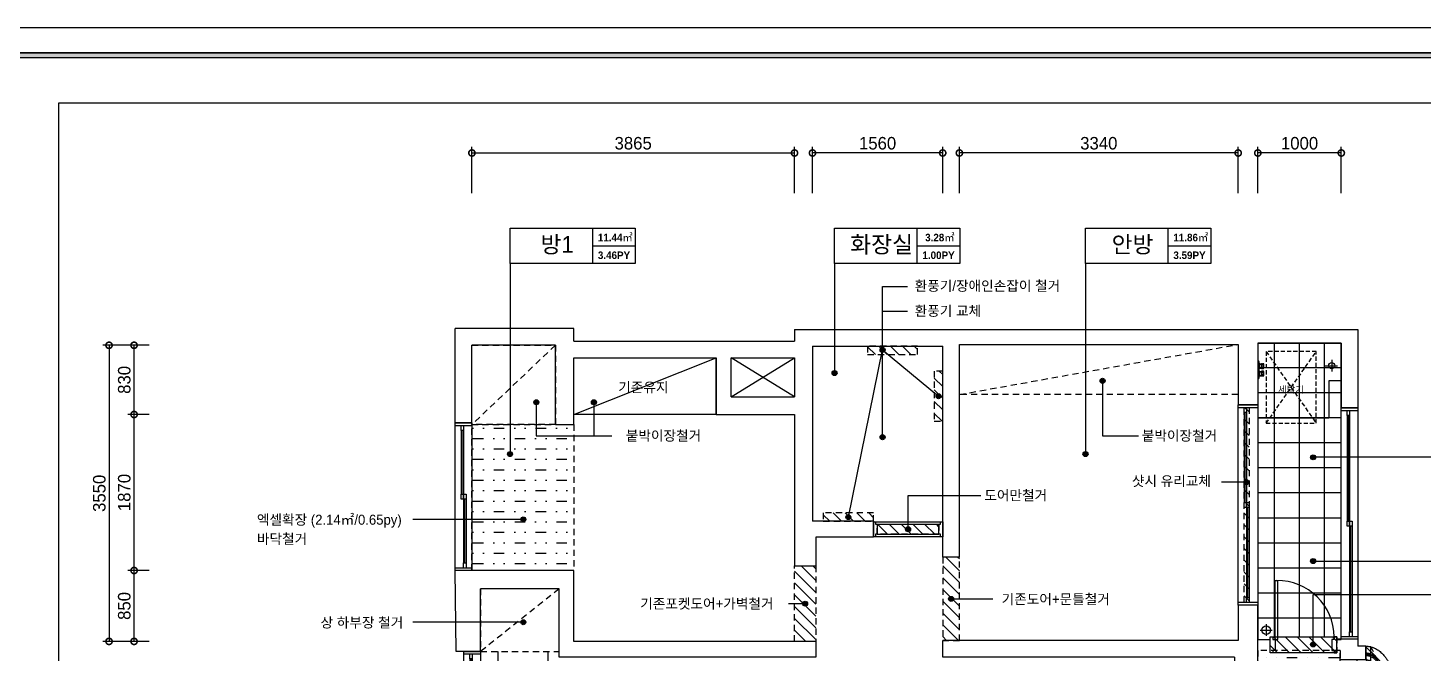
# Model space of a CAD drawing. Header units: inches. Extents: x -192760 to -100777, y -168280 to -114728.
# Drawn here: x -165832 to -149118, y -122823 to -115328 of the extents above; entities that cross this region are included whole.
import ezdxf
from ezdxf.enums import TextEntityAlignment as Align

# ---------------------------------------------------------------- set-up
doc = ezdxf.new("R2010")
doc.units = ezdxf.units.IN
doc.header["$LTSCALE"] = 50
doc.header["$MEASUREMENT"] = 0
doc.linetypes.add('DASHEDX2', pattern=[1.5, 1, -0.5])
doc.linetypes.add('HID', pattern=[2.5, 1.5, -1])
for name, color, linetype in [('0-ELC TEXT', 7, 'Continuous'), ('03-TEXT', 3, 'Continuous'), ('06-FUR', 6, 'Continuous'), ('07-DIM', 5, 'Continuous'), ('08-HAT', 8, 'Continuous'), ('3.기호.계단선', 30, 'Continuous'), ('_LIBR', 4, 'Continuous'), ('F-SYM', 7, 'Continuous'), ('fin', 5, 'Continuous'), ('FORM(YOURNAME)-11', 1, 'Continuous'), ('Layer 1', 7, 'Continuous'), ('도면층2', 2, 'Continuous'), ('도면층4', 4, 'Continuous'), ('도면층5', 5, 'Continuous'), ('도면층8', 8, 'Continuous')]:
    doc.layers.add(name, color=color, linetype=linetype)
doc.styles.add('HY울릉도L', font='Expo M.ttf')
doc.styles.add('YOURNAME', font='HY울릉도M.TTF')
doc.styles.add('넥슨고딕', font='NEXONLv1GothicBold.ttf')
doc.styles.add('코레일둥고', font='Korail_Round_Gothic_Medium.ttf')
doc.dimstyles.new('60', dxfattribs={"dimscale": 60, "dimtxt": 2.5, "dimasz": 2.5, "dimexe": 1.25, "dimexo": 2, "dimtad": 1, "dimdec": 0, "dimtxsty": 'HY울릉도L', "dimblk": 'DOTSMALL', "dimcen": 2.5, "dimclrd": 1, "dimclre": 1, "dimclrt": 2, "dimadec": 0, "dimazin": 0, "dimtfac": 1, "dimtdec": 0, "dimtix": 1, "dimtmove": 0, "dimatfit": 3, "dimldrblk": 'DOTSMALL', "dimfxl": 0, "dimarcsym": 0})
pattern_1 = [(315, (-27366.56, 18426.35), (70.71068, 70.71068), [])]

# ---------------------------------------------------------------- blocks, each defined once
blk = doc.blocks.new('FORM-PLAN')
at = {"layer": 'FORM(YOURNAME)-11'}
h = blk.add_hatch(color=256, dxfattribs=at)
h.dxf.hatch_style = 1
h.paths.add_polyline_path([(-71444, 55115), (10556, 55115), (10556, 54915), (-71444, 54915)])
h.paths.add_polyline_path([(-71444, -2085), (10556, -2085), (10556, -2285), (-71444, -2285)])
at = {"layer": 'Defpoints', "color": 158}
for points in [[(-71444, -2285), (10556, -2285), (10556, 55115), (-71444, 55115)], [(-69444, 53115), (-64, 53115), (-64, 1215), (-69444, 1215)]]:
    blk.add_lwpolyline(points, close=True, dxfattribs=at)
at = {"layer": 'FORM(YOURNAME)-11', "color": 250}
blk.add_lwpolyline([(-72444, -3285), (11556, -3285), (11556, 56115), (-72444, 56115)], close=True, dxfattribs=at)
at = {"layer": 'FORM(YOURNAME)-11'}
blk.add_lwpolyline([(-71444, 55115), (10556, 55115), (10556, 54915), (-71444, 54915)], close=True, dxfattribs=at)
at = {"layer": 'FORM(YOURNAME)-11', "color": 3, "style": 'YOURNAME'}
for tag, height, p in [('1', 450, (9905, 18188)), ('2', 450, (9905, 17544)), ('3', 450, (9905, 16257)), ('4', 450, (9905, 14326)), ('5', 515, (9905, 12009)), ('6', 515, (9905, 9757)), ('7', 515, (9905, 7504)), ('8', 515, (9905, 5252)), ('9', 515, (9905, 2999)), ('10', 515, (5655, 811)), ('11', 515, (9905, 747)), ('12', 515, (5655, -1441)), ('13', 515, (9905, -1441))]:
    blk.add_attdef(tag, text='', height=height, dxfattribs=at).set_placement(p, align=Align.MIDDLE_RIGHT)
blk = doc.blocks.new('*U429')
at = {"layer": 'F-SYM', "xscale": 0.3, "yscale": 0.3, "zscale": 0.3}
blk.add_blockref('FORM-PLAN', (-144627, -132163), dxfattribs=at)
blk = doc.blocks.new('A$C004A4CAE')
at = {"layer": 'fin', "color": 6}
for p, q in [((0, 0), (0, 5)), ((200, 15), (10, 15)), ((36, 69), (36, 70)), ((84, 69), (36, 69)), ((51, 63), (36, 63)), ((51, 57), (36, 57)), ((51, 51), (36, 51)), ((36, 23), (36, 45)), ((84, 45), (36, 45)), ((82, 72), (38, 72)), ((82, 21), (38, 21)), ((43, 15), (43, 21)), ((84, 63), (69, 63)), ((84, 57), (69, 57)), ((84, 51), (69, 51)), ((77, 15), (77, 21)), ((84, 69), (84, 70)), ((84, 23), (84, 45)), ((126, 69), (126, 70)), ((174, 69), (126, 69)), ((141, 63), (126, 63)), ((141, 57), (126, 57)), ((141, 51), (126, 51)), ((174, 45), (126, 45)), ((126, 23), (126, 45)), ((172, 72), (128, 72)), ((172, 21), (128, 21)), ((133, 15), (133, 21)), ((174, 63), (159, 63)), ((174, 57), (159, 57)), ((174, 51), (159, 51)), ((167, 15), (167, 21)), ((174, 69), (174, 70)), ((174, 23), (174, 45)), ((210, 0), (210, 5))]:
    blk.add_line(p, q, dxfattribs=at)
for centre, radius, start, end in [((10, 5), 10, 90, 180), ((36, 66), 3, 90, 270), ((36, 60), 3, 90, 270), ((36, 54), 3, 90, 270), ((36, 48), 3, 90, 270), ((38, 70), 2, 90, 180), ((38, 23), 2, 180, 270), ((51, 66), 3, 90, 270), ((51, 60), 3, 90, 270), ((51, 54), 3, 90, 270), ((51, 48), 3, 90, 270), ((69, 66), 3, 270, 90), ((69, 60), 3, 270, 90), ((69, 54), 3, 270, 90), ((69, 48), 3, 270, 90), ((82, 70), 2, 0, 90), ((82, 23), 2, 270, 0), ((84, 66), 3, 270, 90), ((84, 60), 3, 270, 90), ((84, 54), 3, 270, 90), ((84, 48), 3, 270, 90), ((126, 66), 3, 90, 270), ((126, 60), 3, 90, 270), ((126, 54), 3, 90, 270), ((126, 48), 3, 90, 270), ((128, 70), 2, 90, 180), ((128, 23), 2, 180, 270), ((141, 66), 3, 90, 270), ((141, 60), 3, 90, 270), ((141, 54), 3, 90, 270), ((141, 48), 3, 90, 270), ((159, 66), 3, 270, 90), ((159, 60), 3, 270, 90), ((159, 54), 3, 270, 90), ((159, 48), 3, 270, 90), ((172, 70), 2, 0, 90), ((172, 23), 2, 270, 0), ((174, 66), 3, 270, 90), ((174, 60), 3, 270, 90), ((174, 54), 3, 270, 90), ((174, 48), 3, 270, 90), ((200, 5), 10, 0, 90)]:
    blk.add_arc(centre, radius, start, end, dxfattribs=at)
blk = doc.blocks.new('flloo')
blk.add_lwpolyline([(-157702, -126053), (-157702, -125903), (-157172, -125903), (-157172, -126053), (-157702, -126053)])
at = {"layer": 'Layer 1'}
blk.add_line((-159048, -124853), (-160408, -124853), dxfattribs=at)
for points in [[(-150098, -119108), (-150098, -119558), (-150248, -119558), (-150248, -120008), (-151098, -120008)], [(-155802, -126053), (-155802, -124953), (-154722, -124953), (-154722, -126053)], [(-155316, -124853), (-155316, -124953), (-155216, -124953), (-155216, -125053)]]:
    blk.add_lwpolyline(points, dxfattribs=at)
for centre, radius in [((-150213, -119378), 37.5), ((-150998, -122548), 50.5), ((-157812, -125723), 37.5)]:
    blk.add_circle(centre, radius, dxfattribs=at)
at = {"layer": '도면층2'}
for p, q in [((-160713, -120063), (-160713, -118933)), ((-159293, -118933), (-160713, -118933)), ((-159293, -119083), (-159293, -118933)), ((-156648, -118943), (-149898, -118943)), ((-156648, -118943), (-156648, -119083)), ((-149898, -118943), (-149898, -119883)), ((-160513, -120063), (-160513, -119133)), ((-159513, -119133), (-160513, -119133)), ((-159513, -120083), (-159513, -119133)), ((-159293, -119083), (-156648, -119083)), ((-156433, -119143), (-156433, -121243)), ((-156433, -119143), (-154873, -119143)), ((-154873, -121673), (-154873, -119143)), ((-154673, -121673), (-154673, -119123)), ((-154673, -119123), (-151333, -119123)), ((-151333, -119123), (-151333, -119848)), ((-151098, -119108), (-150098, -119108)), ((-151098, -119108), (-151098, -119848)), ((-150098, -119108), (-150098, -119883)), ((-159293, -120083), (-159293, -119283)), ((-159293, -119283), (-157588, -119283)), ((-157588, -119963), (-157588, -119283)), ((-157408, -119753), (-157408, -119283)), ((-157408, -119283), (-156648, -119283)), ((-156648, -119283), (-156648, -119753)), ((-157408, -119753), (-156648, -119753)), ((-157588, -119963), (-156648, -119963)), ((-156648, -119963), (-156648, -121778)), ((-151098, -119848), (-151333, -119848)), ((-150098, -119883), (-149898, -119883)), ((-149898, -119883), (-150098, -119883)), ((-160513, -120063), (-160713, -120063)), ((-159513, -120083), (-159293, -120083)), ((-155703, -121243), (-156433, -121243)), ((-155703, -121243), (-155703, -121433)), ((-156393, -121433), (-156393, -121778)), ((-155703, -121433), (-156393, -121433)), ((-154673, -121673), (-154873, -121673)), ((-160703, -122803), (-160713, -121833)), ((-159293, -121833), (-160712, -121833)), ((-159293, -122683), (-159293, -121833)), ((-156648, -121778), (-156393, -121778)), ((-160408, -122803), (-160408, -122053)), ((-159468, -122053), (-160408, -122053)), ((-159468, -122873), (-159468, -122053)), ((-151333, -122248), (-151333, -122673)), ((-151098, -122248), (-151333, -122248)), ((-151333, -122673), (-154873, -122673)), ((-154873, -122873), (-154873, -122673)), ((-149898, -122658), (-150153, -122658)), ((-149898, -122658), (-149898, -122740)), ((-160408, -122803), (-160703, -122803)), ((-160408, -122803), (-160608, -122803)), ((-156393, -122683), (-159293, -122683)), ((-156393, -122683), (-156393, -122873)), ((-150113, -122790), (-150113, -122883)), ((-149803, -122740), (-149898, -122740)), ((-149803, -122740), (-149803, -122900)), ((-156393, -122873), (-159468, -122873)), ((-151378, -122873), (-154873, -122873)), ((-150113, -122900), (-149803, -122900)), ((-159048, -124463), (-159048, -126053)), ((-158882, -124463), (-159048, -124463)), ((-158882, -124463), (-158882, -126053)), ((-160408, -125253), (-160703, -125253)), ((-160703, -126253), (-160703, -125253)), ((-160408, -125253), (-160608, -125253)), ((-160408, -126053), (-160408, -125253)), ((-159048, -125453), (-159758, -125453)), ((-159758, -125453), (-159758, -126053)), ((-159048, -125553), (-159658, -125553)), ((-159658, -125553), (-159658, -126053)), ((-159048, -126053), (-160408, -126053)), ((-155802, -126053), (-158882, -126053)), ((-155802, -126053), (-155802, -126433)), ((-154833, -126053), (-154833, -129113)), ((-154438, -126053), (-154833, -126053)), ((-154438, -126053), (-154438, -126813)), ((-156032, -126253), (-160703, -126253)), ((-156032, -126253), (-156032, -126433)), ((-155802, -126283), (-155802, -126483)), ((-154833, -126283), (-154833, -126483)), ((-155802, -126433), (-156032, -126433)), ((-153398, -126813), (-153398, -126602)), ((-151378, -126602), (-153398, -126602)), ((-150113, -126525), (-150993, -126525)), ((-149803, -126525), (-150113, -126525)), ((-149803, -126525), (-149803, -126813)), ((-154633, -128913), (-154633, -126813)), ((-154438, -126813), (-154633, -126813)), ((-149803, -126813), (-153398, -126813)), ((-150333, -128563), (-150533, -128563)), ((-150533, -128563), (-150533, -128913)), ((-150333, -128563), (-150533, -128563)), ((-150333, -128563), (-150333, -129113)), ((-150533, -128913), (-154633, -128913)), ((-150333, -129113), (-154833, -129113))]:
    blk.add_line(p, q, dxfattribs=at)
for points in [[(-151378, -122873), (-151378, -123285), (-151098, -123285), (-151098, -122248)], [(-150113, -122790), (-150153, -122790), (-150153, -122658)], [(-151378, -126602), (-151378, -126177), (-150993, -126177), (-150993, -126525)]]:
    blk.add_lwpolyline(points, dxfattribs=at)
at = {"layer": '도면층4'}
for p, q in [((-151333, -122248), (-151333, -119848)), ((-151333, -119848), (-151098, -119848)), ((-151333, -119878), (-151098, -119878)), ((-151248, -121018), (-151248, -119938)), ((-151098, -119848), (-151098, -122248)), ((-150098, -122658), (-150098, -119883)), ((-150098, -119883), (-149898, -119883)), ((-150098, -119913), (-149898, -119913)), ((-150013, -121241), (-150013, -119973)), ((-149898, -119883), (-149898, -122658)), ((-160713, -121833), (-160713, -120063)), ((-160713, -120063), (-160513, -120063)), ((-160713, -120093), (-160513, -120093)), ((-160628, -120918), (-160628, -120153)), ((-160513, -120063), (-160513, -121833)), ((-160598, -121743), (-160598, -120978)), ((-151218, -122158), (-151218, -121078)), ((-149983, -122568), (-149983, -121301)), ((-160513, -121803), (-160713, -121803)), ((-160513, -121833), (-160713, -121833)), ((-151098, -122218), (-151333, -122218)), ((-151098, -122248), (-151333, -122248)), ((-149898, -122628), (-150098, -122628)), ((-149898, -122658), (-150098, -122658)), ((-160608, -125253), (-160608, -122803)), ((-160608, -122803), (-160408, -122803)), ((-160608, -122833), (-160408, -122833)), ((-160408, -122803), (-160408, -125253)), ((-149803, -122900), (-149803, -122740)), ((-149743, -122922), (-149743, -122748)), ((-160523, -123998), (-160523, -122893)), ((-150113, -126525), (-150113, -122883)), ((-149913, -122900), (-149913, -126525)), ((-149418, -123791), (-149359, -123784)), ((-149415, -123821), (-149355, -123813)), ((-160493, -125163), (-160493, -124058)), ((-160408, -125223), (-160608, -125223)), ((-160408, -125253), (-160608, -125253)), ((-154893, -125403), (-154923, -125403)), ((-154923, -126263), (-154923, -125404)), ((-154893, -126263), (-154893, -125403)), ((-149418, -125723), (-149359, -125730)), ((-149415, -125693), (-149355, -125700)), ((-154833, -126233), (-155802, -126233)), ((-155802, -126233), (-155802, -126533)), ((-154893, -126263), (-154923, -126263)), ((-154833, -126533), (-154833, -126233)), ((-154833, -126233), (-154833, -126533)), ((-155802, -126533), (-154833, -126533)), ((-149743, -126608), (-149743, -126783)), ((-150533, -128563), (-150533, -126813)), ((-150533, -126843), (-150333, -126843)), ((-150333, -126813), (-150333, -128563)), ((-150448, -127638), (-150448, -126903)), ((-150418, -128473), (-150418, -127698)), ((-150333, -128533), (-150533, -128533)), ((-150333, -128563), (-150533, -128563))]:
    blk.add_line(p, q, dxfattribs=at)
for points in [[(-151233, -119938), (-151263, -119938), (-151263, -119878), (-151233, -119878)], [(-149998, -119973), (-150028, -119973), (-150028, -119913), (-149998, -119913)], [(-160613, -120153), (-160643, -120153), (-160643, -120093), (-160613, -120093)], [(-160613, -120978), (-160643, -120978), (-160643, -120918), (-160613, -120918)], [(-160583, -120978), (-160613, -120978), (-160613, -120918), (-160583, -120918)], [(-151233, -121078), (-151263, -121078), (-151263, -121018), (-151233, -121018)], [(-151203, -121078), (-151233, -121078), (-151233, -121018), (-151203, -121018)], [(-149998, -121301), (-150028, -121301), (-150028, -121241), (-149998, -121241)], [(-149968, -121301), (-149998, -121301), (-149998, -121241), (-149968, -121241)], [(-160583, -121803), (-160613, -121803), (-160613, -121743), (-160583, -121743)], [(-151203, -122218), (-151233, -122218), (-151233, -122158), (-151203, -122158)], [(-149968, -122628), (-149998, -122628), (-149998, -122568), (-149968, -122568)], [(-160508, -122893), (-160538, -122893), (-160538, -122833), (-160508, -122833)], [(-160508, -124058), (-160538, -124058), (-160538, -123998), (-160508, -123998)], [(-160478, -124058), (-160508, -124058), (-160508, -123998), (-160478, -123998)], [(-160478, -125223), (-160508, -125223), (-160508, -125163), (-160478, -125163)], [(-150433, -126903), (-150463, -126903), (-150463, -126843), (-150433, -126843)], [(-150433, -127698), (-150463, -127698), (-150463, -127638), (-150433, -127638)], [(-150403, -127698), (-150433, -127698), (-150433, -127638), (-150403, -127638)], [(-150403, -128533), (-150433, -128533), (-150433, -128473), (-150403, -128473)]]:
    blk.add_lwpolyline(points, close=True, dxfattribs=at)
for points in [[(-155802, -126233), (-155772, -126233), (-155772, -126263), (-155742, -126263), (-155742, -126503), (-155772, -126503), (-155772, -126533), (-155802, -126533), (-155802, -126233)], [(-154833, -126233), (-154863, -126233), (-154863, -126263), (-154893, -126263), (-154893, -126503), (-154863, -126503), (-154863, -126533), (-154833, -126533), (-154833, -126233)]]:
    blk.add_lwpolyline(points, dxfattribs=at)
at = {"layer": '도면층4', "extrusion": (0, 0, -1)}
blk.add_ellipse((-149803, -124765), major_axis=(0, -1865), ratio=0.209115, start_param=3.141593, end_param=6.283185, dxfattribs=at)
at = {"layer": '도면층4'}
for points, knots in [([(-149803, -122740), (-149793, -122740), (-149783, -122741), (-149762, -122744), (-149752, -122745), (-149733, -122750), (-149724, -122753), (-149706, -122760), (-149697, -122764), (-149680, -122773), (-149672, -122777), (-149657, -122787), (-149650, -122792), (-149636, -122803), (-149630, -122808), (-149617, -122820), (-149611, -122826), (-149599, -122838), (-149594, -122844), (-149583, -122856), (-149578, -122863), (-149565, -122879), (-149558, -122890), (-149544, -122911), (-149537, -122922), (-149524, -122945), (-149518, -122956), (-149506, -122980), (-149500, -122992), (-149489, -123018), (-149483, -123031), (-149469, -123064), (-149461, -123086), (-149446, -123130), (-149438, -123153), (-149424, -123200), (-149416, -123225), (-149403, -123276), (-149396, -123302), (-149383, -123357), (-149377, -123385), (-149362, -123457), (-149353, -123502), (-149337, -123595), (-149330, -123643), (-149315, -123743), (-149309, -123794), (-149297, -123899), (-149291, -123953), (-149281, -124062), (-149277, -124118), (-149269, -124231), (-149266, -124289), (-149259, -124436), (-149256, -124526), (-149253, -124708), (-149253, -124799), (-149255, -124981), (-149258, -125072), (-149266, -125250), (-149271, -125338), (-149283, -125493), (-149289, -125560), (-149303, -125691), (-149311, -125755), (-149328, -125878), (-149337, -125937), (-149355, -126039), (-149364, -126083), (-149381, -126167), (-149391, -126207), (-149409, -126277), (-149417, -126308), (-149434, -126366), (-149444, -126395), (-149461, -126443), (-149468, -126464), (-149485, -126504), (-149493, -126523), (-149509, -126556), (-149516, -126570), (-149531, -126598), (-149539, -126612), (-149554, -126635), (-149561, -126646), (-149576, -126666), (-149584, -126676), (-149599, -126693), (-149607, -126701), (-149622, -126715), (-149630, -126723), (-149646, -126735), (-149653, -126741), (-149669, -126751), (-149677, -126756), (-149695, -126765), (-149704, -126769), (-149721, -126776), (-149729, -126779), (-149746, -126784), (-149754, -126785), (-149772, -126788), (-149781, -126789), (-149794, -126790), (-149799, -126790), (-149803, -126790)], [3.141593, 3.141593, 3.141593, 3.141593, 3.168318, 3.168318, 3.195044, 3.195044, 3.221769, 3.221769, 3.248494, 3.248494, 3.27522, 3.27522, 3.301945, 3.301945, 3.328671, 3.328671, 3.355396, 3.355396, 3.382122, 3.382122, 3.408847, 3.408847, 3.449894, 3.449894, 3.49094, 3.49094, 3.531987, 3.531987, 3.573034, 3.573034, 3.61408, 3.61408, 3.676622, 3.676622, 3.739165, 3.739165, 3.801707, 3.801707, 3.864249, 3.864249, 3.926792, 3.926792, 4.020706, 4.020706, 4.114621, 4.114621, 4.208536, 4.208536, 4.30245, 4.30245, 4.396365, 4.396365, 4.49028, 4.49028, 4.634291, 4.634291, 4.778302, 4.778302, 4.922313, 4.922313, 5.066325, 5.066325, 5.181637, 5.181637, 5.296949, 5.296949, 5.41226, 5.41226, 5.503569, 5.503569, 5.594878, 5.594878, 5.670836, 5.670836, 5.746794, 5.746794, 5.807886, 5.807886, 5.868978, 5.868978, 5.918382, 5.918382, 5.967786, 5.967786, 6.008559, 6.008559, 6.049333, 6.049333, 6.083253, 6.083253, 6.117174, 6.117174, 6.145316, 6.145316, 6.173458, 6.173458, 6.2016, 6.2016, 6.224938, 6.224938, 6.248275, 6.248275, 6.271612, 6.271612, 6.283185, 6.283185, 6.283185, 6.283185]), ([(-149803, -122835), (-149797, -122835), (-149792, -122836), (-149781, -122837), (-149776, -122838), (-149767, -122840), (-149762, -122841), (-149753, -122844), (-149748, -122846), (-149737, -122850), (-149730, -122854), (-149717, -122861), (-149711, -122866), (-149699, -122875), (-149693, -122880), (-149681, -122890), (-149676, -122895), (-149665, -122907), (-149660, -122913), (-149648, -122928), (-149641, -122937), (-149628, -122957), (-149621, -122967), (-149606, -122993), (-149598, -123009), (-149582, -123042), (-149574, -123061), (-149558, -123099), (-149550, -123119), (-149535, -123161), (-149528, -123183), (-149514, -123229), (-149507, -123253), (-149494, -123303), (-149487, -123328), (-149471, -123396), (-149462, -123439), (-149445, -123529), (-149437, -123575), (-149421, -123672), (-149414, -123723), (-149406, -123785), (-149405, -123795), (-149403, -123806)], [3.141593, 3.141593, 3.141593, 3.141593, 3.166318, 3.166318, 3.187264, 3.187264, 3.20821, 3.20821, 3.229156, 3.229156, 3.262365, 3.262365, 3.295574, 3.295574, 3.328782, 3.328782, 3.361991, 3.361991, 3.3952, 3.3952, 3.440977, 3.440977, 3.486755, 3.486755, 3.550178, 3.550178, 3.613602, 3.613602, 3.677025, 3.677025, 3.740448, 3.740448, 3.803872, 3.803872, 3.867295, 3.867295, 3.964001, 3.964001, 4.060707, 4.060707, 4.157413, 4.157413, 4.177157, 4.177157, 4.177157, 4.177157]), ([(-149370, -123832), (-149368, -123847), (-149366, -123862), (-149357, -123946), (-149350, -124016), (-149338, -124166), (-149333, -124246), (-149325, -124408), (-149322, -124491), (-149318, -124657), (-149318, -124740), (-149319, -124907), (-149321, -124990), (-149326, -125155), (-149330, -125237), (-149340, -125382), (-149344, -125446), (-149356, -125571), (-149362, -125632), (-149369, -125694), (-149370, -125696), (-149370, -125698)], [4.195377, 4.195377, 4.195377, 4.195377, 4.222598, 4.222598, 4.345169, 4.345169, 4.477941, 4.477941, 4.610712, 4.610712, 4.743484, 4.743484, 4.876255, 4.876255, 5.009026, 5.009026, 5.117207, 5.117207, 5.225387, 5.225387, 5.229401, 5.229401, 5.229401, 5.229401]), ([(-149415, -125693), (-149420, -125741), (-149426, -125787), (-149443, -125902), (-149454, -125969), (-149474, -126074), (-149483, -126115), (-149500, -126192), (-149510, -126229), (-149528, -126296), (-149537, -126327), (-149555, -126382), (-149564, -126407), (-149581, -126448), (-149588, -126466), (-149604, -126500), (-149611, -126515), (-149625, -126541), (-149631, -126551), (-149642, -126569), (-149647, -126576), (-149657, -126590), (-149662, -126597), (-149671, -126608), (-149675, -126612), (-149683, -126621), (-149687, -126625), (-149695, -126633), (-149699, -126636), (-149709, -126645), (-149716, -126650), (-149729, -126659), (-149736, -126663), (-149750, -126669), (-149756, -126672), (-149765, -126675), (-149768, -126676), (-149775, -126677), (-149778, -126678), (-149785, -126679), (-149788, -126679), (-149795, -126680), (-149798, -126680), (-149802, -126680), (-149802, -126680), (-149803, -126680)], [5.229334, 5.229334, 5.229334, 5.229334, 5.316844, 5.316844, 5.451769, 5.451769, 5.542972, 5.542972, 5.633865, 5.633865, 5.717545, 5.717545, 5.794034, 5.794034, 5.8552, 5.8552, 5.916366, 5.916366, 5.961428, 5.961428, 5.996458, 5.996458, 6.031489, 6.031489, 6.056961, 6.056961, 6.082434, 6.082434, 6.107906, 6.107906, 6.146411, 6.146411, 6.184916, 6.184916, 6.216404, 6.216404, 6.232502, 6.232502, 6.248601, 6.248601, 6.2647, 6.2647, 6.279716, 6.279716, 6.283185, 6.283185, 6.283185, 6.283185]), ([(-149403, -125724), (-149408, -125766), (-149414, -125807), (-149427, -125898), (-149435, -125948), (-149452, -126042), (-149461, -126087), (-149480, -126172), (-149490, -126212), (-149508, -126282), (-149517, -126313), (-149534, -126365), (-149541, -126387), (-149557, -126430), (-149565, -126450), (-149582, -126488), (-149590, -126506), (-149606, -126537), (-149613, -126550), (-149626, -126572), (-149632, -126581), (-149645, -126599), (-149651, -126607), (-149664, -126623), (-149671, -126630), (-149685, -126644), (-149692, -126650), (-149706, -126662), (-149714, -126667), (-149728, -126676), (-149735, -126679), (-149748, -126685), (-149755, -126687), (-149768, -126691), (-149773, -126692), (-149784, -126694), (-149790, -126695), (-149799, -126695), (-149801, -126695), (-149803, -126695)], [5.247621, 5.247621, 5.247621, 5.247621, 5.324675, 5.324675, 5.424788, 5.424788, 5.521763, 5.521763, 5.618738, 5.618738, 5.699752, 5.699752, 5.76575, 5.76575, 5.831749, 5.831749, 5.897747, 5.897747, 5.951128, 5.951128, 5.993839, 5.993839, 6.036549, 6.036549, 6.077683, 6.077683, 6.118817, 6.118817, 6.15995, 6.15995, 6.191936, 6.191936, 6.223923, 6.223923, 6.247082, 6.247082, 6.273818, 6.273818, 6.283185, 6.283185, 6.283185, 6.283185])]:
    blk.add_open_spline(points, degree=3, knots=knots, dxfattribs=at)
at = {"layer": '도면층5'}
for p, q in [((-150213, -119308), (-150213, -119448)), ((-150293, -119378), (-150143, -119378)), ((-151263, -119938), (-151263, -121018)), ((-151233, -119938), (-151233, -121018)), ((-150028, -119973), (-150028, -121241)), ((-149998, -119973), (-149998, -121241)), ((-160643, -120153), (-160643, -120918)), ((-160613, -120153), (-160613, -120918)), ((-160613, -120978), (-160613, -121743)), ((-160583, -120978), (-160583, -121743)), ((-151233, -121078), (-151233, -122158)), ((-151203, -121078), (-151203, -122158)), ((-149998, -121301), (-149998, -122568)), ((-149968, -121301), (-149968, -122568)), ((-150998, -122478), (-150998, -122618)), ((-151068, -122548), (-150928, -122548)), ((-160538, -122893), (-160538, -123998)), ((-160508, -122893), (-160508, -123998)), ((-160508, -124058), (-160508, -125163)), ((-160478, -124058), (-160478, -125163)), ((-157812, -125653), (-157812, -125793)), ((-157892, -125723), (-157742, -125723)), ((-150463, -126903), (-150463, -127638)), ((-150433, -126903), (-150433, -127638)), ((-150433, -127698), (-150433, -128473)), ((-150403, -127698), (-150403, -128473))]:
    blk.add_line(p, q, dxfattribs=at)
blk.add_arc((-154881, -126265), 861, 90.7939, 179.9066, dxfattribs=at)
for points, knots in [([(-149803, -122820), (-149795, -122820), (-149787, -122821), (-149771, -122823), (-149763, -122825), (-149748, -122830), (-149740, -122833), (-149726, -122839), (-149719, -122843), (-149706, -122851), (-149699, -122855), (-149687, -122865), (-149681, -122870), (-149670, -122880), (-149664, -122886), (-149653, -122897), (-149648, -122903), (-149635, -122919), (-149628, -122929), (-149614, -122950), (-149607, -122962), (-149593, -122985), (-149587, -122997), (-149574, -123023), (-149568, -123036), (-149556, -123064), (-149550, -123079), (-149535, -123118), (-149526, -123143), (-149508, -123197), (-149499, -123225), (-149483, -123284), (-149475, -123315), (-149460, -123380), (-149452, -123414), (-149438, -123483), (-149431, -123519), (-149416, -123608), (-149407, -123663), (-149392, -123775), (-149385, -123833), (-149371, -123953), (-149366, -124014), (-149355, -124140), (-149351, -124204), (-149343, -124334), (-149340, -124399), (-149336, -124532), (-149334, -124599), (-149333, -124760), (-149333, -124855), (-149337, -125042), (-149340, -125136), (-149349, -125304), (-149354, -125379), (-149367, -125527), (-149374, -125599), (-149390, -125739), (-149398, -125806), (-149416, -125924), (-149425, -125975), (-149443, -126073), (-149453, -126119), (-149473, -126208), (-149484, -126250), (-149504, -126321), (-149513, -126350), (-149532, -126405), (-149541, -126431), (-149560, -126475), (-149568, -126494), (-149585, -126529), (-149593, -126545), (-149610, -126573), (-149617, -126585), (-149632, -126607), (-149640, -126617), (-149655, -126635), (-149662, -126643), (-149676, -126657), (-149684, -126663), (-149698, -126674), (-149704, -126679), (-149718, -126687), (-149725, -126691), (-149740, -126698), (-149748, -126701), (-149762, -126705), (-149769, -126707), (-149783, -126709), (-149790, -126710), (-149799, -126710), (-149801, -126710), (-149803, -126710)], [3.141593, 3.141593, 3.141593, 3.141593, 3.173311, 3.173311, 3.20503, 3.20503, 3.236748, 3.236748, 3.268467, 3.268467, 3.300186, 3.300186, 3.331904, 3.331904, 3.363623, 3.363623, 3.395341, 3.395341, 3.443287, 3.443287, 3.491233, 3.491233, 3.539178, 3.539178, 3.587124, 3.587124, 3.63507, 3.63507, 3.711402, 3.711402, 3.787733, 3.787733, 3.864065, 3.864065, 3.940397, 3.940397, 4.016729, 4.016729, 4.123898, 4.123898, 4.231068, 4.231068, 4.338237, 4.338237, 4.445407, 4.445407, 4.552576, 4.552576, 4.659745, 4.659745, 4.809975, 4.809975, 4.960205, 4.960205, 5.086499, 5.086499, 5.212792, 5.212792, 5.339086, 5.339086, 5.44248, 5.44248, 5.545875, 5.545875, 5.649269, 5.649269, 5.72978, 5.72978, 5.810291, 5.810291, 5.874476, 5.874476, 5.93866, 5.93866, 5.989571, 5.989571, 6.040481, 6.040481, 6.081352, 6.081352, 6.122223, 6.122223, 6.154904, 6.154904, 6.187585, 6.187585, 6.220266, 6.220266, 6.247514, 6.247514, 6.274762, 6.274762, 6.283185, 6.283185, 6.283185, 6.283185]), ([(-149803, -122850), (-149799, -122850), (-149795, -122850), (-149787, -122851), (-149782, -122852), (-149773, -122854), (-149769, -122855), (-149760, -122857), (-149756, -122859), (-149747, -122862), (-149743, -122864), (-149734, -122869), (-149729, -122872), (-149719, -122878), (-149714, -122881), (-149705, -122889), (-149701, -122892), (-149691, -122901), (-149687, -122906), (-149677, -122916), (-149671, -122923), (-149661, -122935), (-149656, -122942), (-149646, -122956), (-149641, -122963), (-149632, -122978), (-149627, -122986), (-149618, -123003), (-149614, -123011), (-149600, -123038), (-149592, -123057), (-149575, -123097), (-149566, -123118), (-149548, -123171), (-149537, -123203), (-149518, -123271), (-149508, -123308), (-149490, -123384), (-149481, -123424), (-149462, -123516), (-149453, -123569), (-149435, -123681), (-149427, -123740), (-149417, -123813), (-149416, -123825), (-149415, -123838)], [3.141593, 3.141593, 3.141593, 3.141593, 3.160837, 3.160837, 3.182628, 3.182628, 3.204419, 3.204419, 3.22621, 3.22621, 3.248001, 3.248001, 3.275456, 3.275456, 3.302912, 3.302912, 3.330368, 3.330368, 3.360918, 3.360918, 3.395873, 3.395873, 3.430828, 3.430828, 3.465472, 3.465472, 3.500117, 3.500117, 3.534761, 3.534761, 3.60405, 3.60405, 3.673339, 3.673339, 3.765181, 3.765181, 3.857022, 3.857022, 3.948863, 3.948863, 4.059057, 4.059057, 4.173155, 4.173155, 4.195444, 4.195444, 4.195444, 4.195444]), ([(-149359, -123801), (-149353, -123849), (-149347, -123898), (-149337, -124001), (-149332, -124055), (-149322, -124183), (-149317, -124258), (-149309, -124423), (-149306, -124513), (-149303, -124695), (-149303, -124786), (-149305, -124968), (-149308, -125059), (-149314, -125219), (-149318, -125289), (-149328, -125426), (-149333, -125493), (-149345, -125617), (-149352, -125674), (-149359, -125730)], [4.177227, 4.177227, 4.177227, 4.177227, 4.265627, 4.265627, 4.357633, 4.357633, 4.482099, 4.482099, 4.626907, 4.626907, 4.771716, 4.771716, 4.916524, 4.916524, 5.031032, 5.031032, 5.14554, 5.14554, 5.247551, 5.247551, 5.247551, 5.247551])]:
    blk.add_open_spline(points, degree=3, knots=knots, dxfattribs=at)
at = {"layer": '도면층8'}
for p, q in [((-156648, -119753), (-157408, -119283)), ((-157408, -119753), (-156648, -119283)), ((-159048, -125553), (-159658, -126053)), ((-159658, -125553), (-159048, -126053))]:
    blk.add_line(p, q, dxfattribs=at)
at = {"rotation": 270}
blk.add_blockref('A$C004A4CAE', (-151098, -119320), dxfattribs=at)
at = {"xscale": -1, "rotation": 90}
blk.add_blockref('A$C004A4CAE', (-159048, -124550), dxfattribs=at)
blk = doc.blocks.new('_DOTSMALL')
at = {"color": 0, "linetype": 'ByBlock', "const_width": 0.5}
blk.add_lwpolyline([(-0.0625, 0, 1), (0.0625, 0, 1)], format="xyb", close=True, dxfattribs=at)
blk = doc.blocks.new('*D220')
at = {"layer": '07-DIM', "color": 1, "lineweight": -2}
for p, q in [((-164380, -119133), (-164935, -119133)), ((-164860, -119133), (-164860, -122683)), ((-164380, -122683), (-164935, -122683))]:
    blk.add_line(p, q, dxfattribs=at)
at = {"layer": 'Defpoints', "color": 0}
for p in [(-164260, -119133), (-164860, -122683), (-164260, -122683)]:
    blk.add_point(p, dxfattribs=at)
at = {"layer": '07-DIM', "color": 1, "lineweight": -2, "xscale": 150, "yscale": 150, "zscale": 150}
for p, rotation in [((-164860, -119133), 90), ((-164860, -122683), 270)]:
    blk.add_blockref('_DOTSMALL', p, dxfattribs=dict(at, rotation=rotation))
at = {"layer": '07-DIM', "color": 2, "insert": (-164976, -120908), "char_height": 150, "attachment_point": 5, "rotation": 90, "style": 'HY울릉도L'}
blk.add_mtext('3550', dxfattribs=at)
blk = doc.blocks.new('*D221')
at = {"layer": '07-DIM', "color": 1, "lineweight": -2}
for p, q in [((-164380, -121833), (-164635, -121833)), ((-164560, -122683), (-164560, -121833)), ((-164380, -122683), (-164635, -122683))]:
    blk.add_line(p, q, dxfattribs=at)
at = {"layer": 'Defpoints', "color": 0}
for p in [(-164560, -121833), (-164260, -121833), (-164260, -122683)]:
    blk.add_point(p, dxfattribs=at)
at = {"layer": '07-DIM', "color": 1, "lineweight": -2, "xscale": 150, "yscale": 150, "zscale": 150}
for p, rotation in [((-164560, -121833), 90), ((-164560, -122683), 270)]:
    blk.add_blockref('_DOTSMALL', p, dxfattribs=dict(at, rotation=rotation))
at = {"layer": '07-DIM', "color": 2, "insert": (-164677, -122258), "char_height": 150, "attachment_point": 5, "rotation": 90, "style": 'HY울릉도L'}
blk.add_mtext('850', dxfattribs=at)
blk = doc.blocks.new('*D222')
at = {"layer": '07-DIM', "color": 1, "lineweight": -2}
for p, q in [((-164380, -119963), (-164635, -119963)), ((-164560, -121833), (-164560, -119963)), ((-164380, -121833), (-164635, -121833))]:
    blk.add_line(p, q, dxfattribs=at)
at = {"layer": 'Defpoints', "color": 0}
for p in [(-164560, -119963), (-164260, -119963), (-164260, -121833)]:
    blk.add_point(p, dxfattribs=at)
at = {"layer": '07-DIM', "color": 1, "lineweight": -2, "xscale": 150, "yscale": 150, "zscale": 150}
for p, rotation in [((-164560, -119963), 90), ((-164560, -121833), 270)]:
    blk.add_blockref('_DOTSMALL', p, dxfattribs=dict(at, rotation=rotation))
at = {"layer": '07-DIM', "color": 2, "insert": (-164677, -120898), "char_height": 150, "attachment_point": 5, "rotation": 90, "style": 'HY울릉도L'}
blk.add_mtext('1870', dxfattribs=at)
blk = doc.blocks.new('*D223')
at = {"layer": '07-DIM', "color": 1, "lineweight": -2}
for p, q in [((-164380, -119133), (-164635, -119133)), ((-164560, -119963), (-164560, -119133)), ((-164380, -119963), (-164635, -119963))]:
    blk.add_line(p, q, dxfattribs=at)
at = {"layer": 'Defpoints', "color": 0}
for p in [(-164560, -119133), (-164260, -119133), (-164260, -119963)]:
    blk.add_point(p, dxfattribs=at)
at = {"layer": '07-DIM', "color": 1, "lineweight": -2, "xscale": 150, "yscale": 150, "zscale": 150}
for p, rotation in [((-164560, -119133), 90), ((-164560, -119963), 270)]:
    blk.add_blockref('_DOTSMALL', p, dxfattribs=dict(at, rotation=rotation))
at = {"layer": '07-DIM', "color": 2, "insert": (-164677, -119548), "char_height": 150, "attachment_point": 5, "rotation": 90, "style": 'HY울릉도L'}
blk.add_mtext('830', dxfattribs=at)
blk = doc.blocks.new('*D224')
at = {"layer": '07-DIM', "color": 1, "lineweight": -2}
for p, q in [((-160513, -117308), (-160513, -116753)), ((-160513, -116828), (-156648, -116828)), ((-156648, -117308), (-156648, -116753))]:
    blk.add_line(p, q, dxfattribs=at)
at = {"layer": 'Defpoints', "color": 0}
for p in [(-156648, -116828), (-160513, -117428), (-156648, -117428)]:
    blk.add_point(p, dxfattribs=at)
at = {"layer": '07-DIM', "color": 1, "lineweight": -2, "xscale": 150, "yscale": 150, "zscale": 150, "rotation": 180}
blk.add_blockref('_DOTSMALL', (-160513, -116828), dxfattribs=at)
at = {"layer": '07-DIM', "color": 1, "lineweight": -2, "xscale": 150, "yscale": 150, "zscale": 150}
blk.add_blockref('_DOTSMALL', (-156648, -116828), dxfattribs=at)
at = {"layer": '07-DIM', "color": 2, "insert": (-158581, -116712), "char_height": 150, "attachment_point": 5, "style": 'HY울릉도L'}
blk.add_mtext('3865', dxfattribs=at)
blk = doc.blocks.new('*D225')
at = {"layer": '07-DIM', "color": 1, "lineweight": -2}
for p, q in [((-151098, -117308), (-151098, -116753)), ((-150098, -116828), (-151098, -116828)), ((-150098, -117308), (-150098, -116753))]:
    blk.add_line(p, q, dxfattribs=at)
at = {"layer": 'Defpoints', "color": 0}
for p in [(-151098, -116828), (-151098, -117428), (-150098, -117428)]:
    blk.add_point(p, dxfattribs=at)
at = {"layer": '07-DIM', "color": 1, "lineweight": -2, "xscale": 150, "yscale": 150, "zscale": 150, "rotation": 180}
blk.add_blockref('_DOTSMALL', (-151098, -116828), dxfattribs=at)
at = {"layer": '07-DIM', "color": 1, "lineweight": -2, "xscale": 150, "yscale": 150, "zscale": 150}
blk.add_blockref('_DOTSMALL', (-150098, -116828), dxfattribs=at)
at = {"layer": '07-DIM', "color": 2, "insert": (-150598, -116712), "char_height": 150, "attachment_point": 5, "style": 'HY울릉도L'}
blk.add_mtext('1000', dxfattribs=at)
blk = doc.blocks.new('*D226')
at = {"layer": '07-DIM', "color": 1, "lineweight": -2}
for p, q in [((-154673, -117308), (-154673, -116753)), ((-151333, -116828), (-154673, -116828)), ((-151333, -117308), (-151333, -116753))]:
    blk.add_line(p, q, dxfattribs=at)
at = {"layer": 'Defpoints', "color": 0}
for p in [(-154673, -116828), (-154673, -117428), (-151333, -117428)]:
    blk.add_point(p, dxfattribs=at)
at = {"layer": '07-DIM', "color": 1, "lineweight": -2, "xscale": 150, "yscale": 150, "zscale": 150, "rotation": 180}
blk.add_blockref('_DOTSMALL', (-154673, -116828), dxfattribs=at)
at = {"layer": '07-DIM', "color": 1, "lineweight": -2, "xscale": 150, "yscale": 150, "zscale": 150}
blk.add_blockref('_DOTSMALL', (-151333, -116828), dxfattribs=at)
at = {"layer": '07-DIM', "color": 2, "insert": (-153003, -116712), "char_height": 150, "attachment_point": 5, "style": 'HY울릉도L'}
blk.add_mtext('3340', dxfattribs=at)
blk = doc.blocks.new('*D227')
at = {"layer": '07-DIM', "color": 1, "lineweight": -2}
for p, q in [((-156433, -117308), (-156433, -116753)), ((-154873, -116828), (-156433, -116828)), ((-154873, -117308), (-154873, -116753))]:
    blk.add_line(p, q, dxfattribs=at)
at = {"layer": 'Defpoints', "color": 0}
for p in [(-156433, -116828), (-156433, -117428), (-154873, -117428)]:
    blk.add_point(p, dxfattribs=at)
at = {"layer": '07-DIM', "color": 1, "lineweight": -2, "xscale": 150, "yscale": 150, "zscale": 150, "rotation": 180}
blk.add_blockref('_DOTSMALL', (-156433, -116828), dxfattribs=at)
at = {"layer": '07-DIM', "color": 1, "lineweight": -2, "xscale": 150, "yscale": 150, "zscale": 150}
blk.add_blockref('_DOTSMALL', (-154873, -116828), dxfattribs=at)
at = {"layer": '07-DIM', "color": 2, "insert": (-155653, -116712), "char_height": 150, "attachment_point": 5, "style": 'HY울릉도L'}
blk.add_mtext('1560', dxfattribs=at)

msp = doc.modelspace()

# ---------------------------------------------------------------- hatches: boundary and pattern name
at = {"layer": '0-ELC TEXT'}
h = msp.add_hatch(color=256, dxfattribs=at)
h.dxf.hatch_style = 1
edge = h.paths.add_edge_path()
edge.add_arc((-155593.1, -119189), 30, 0, 360)
h = msp.add_hatch(color=256, dxfattribs=at)
h.dxf.hatch_style = 1
edge = h.paths.add_edge_path()
edge.add_arc((-156168.5, -119465.9), 30, 0, 360)
h = msp.add_hatch(color=256, dxfattribs=at)
h.dxf.hatch_style = 1
edge = h.paths.add_edge_path()
edge.add_arc((-152957.3, -119558.9), 30, 0, 360, ccw=False)
h = msp.add_hatch(color=256, dxfattribs=at)
h.dxf.hatch_style = 1
edge = h.paths.add_edge_path()
edge.add_arc((-159741.2, -119816.2), 30, 0, 360, ccw=False)
h = msp.add_hatch(color=256, dxfattribs=at)
h.dxf.hatch_style = 1
edge = h.paths.add_edge_path()
edge.add_arc((-159051.4, -119816.2), 30, 0, 360, ccw=False)
h = msp.add_hatch(color=256, dxfattribs=at)
h.dxf.hatch_style = 1
edge = h.paths.add_edge_path()
edge.add_arc((-154923.2, -119743.3), 30, 0, 360)
h = msp.add_hatch(color=256, dxfattribs=at)
h.dxf.hatch_style = 1
edge = h.paths.add_edge_path()
edge.add_arc((-155593.1, -120235), 30, 0, 360)
h = msp.add_hatch(color=256, dxfattribs=at)
h.dxf.hatch_style = 1
edge = h.paths.add_edge_path()
edge.add_arc((-160056.4, -120437.3), 30, 0, 360)
h = msp.add_hatch(color=256, dxfattribs=at)
h.dxf.hatch_style = 1
edge = h.paths.add_edge_path()
edge.add_arc((-153162.3, -120437.3), 30, 0, 360)
h = msp.add_hatch(color=256, dxfattribs=at)
h.dxf.hatch_style = 1
edge = h.paths.add_edge_path()
edge.add_arc((-150436, -120476.2), 30, 0, 360)
h = msp.add_hatch(color=256, dxfattribs=at)
h.dxf.hatch_style = 1
edge = h.paths.add_edge_path()
edge.add_arc((-151233.2, -120774.7), 30, 180, 540)
h = msp.add_hatch(color=256, dxfattribs=at)
h.dxf.hatch_style = 1
edge = h.paths.add_edge_path()
edge.add_arc((-156003.2, -121193.3), 30, 0, 360)
h = msp.add_hatch(color=256, dxfattribs=at)
h.dxf.hatch_style = 1
edge = h.paths.add_edge_path()
edge.add_arc((-159896.9, -121220.3), 30, 180, 540, ccw=False)
h = msp.add_hatch(color=256, dxfattribs=at)
h.dxf.hatch_style = 1
edge = h.paths.add_edge_path()
edge.add_arc((-155288.2, -121338.9), 30, 0, 360)
h = msp.add_hatch(color=256, dxfattribs=at)
h.dxf.hatch_style = 1
edge = h.paths.add_edge_path()
edge.add_arc((-150436, -121719.5), 30, 0, 360)
h = msp.add_hatch(color=256, dxfattribs=at)
h.dxf.hatch_style = 1
edge = h.paths.add_edge_path()
edge.add_arc((-154773.2, -122173.3), 30, 0, 360, ccw=False)
h = msp.add_hatch(color=256, dxfattribs=at)
h.dxf.hatch_style = 1
edge = h.paths.add_edge_path()
edge.add_arc((-156520.7, -122230.8), 30, 180, 540)
h = msp.add_hatch(color=256, dxfattribs=at)
h.dxf.hatch_style = 1
edge = h.paths.add_edge_path()
edge.add_arc((-159896.9, -122452.6), 30, 180, 540, ccw=False)
h = msp.add_hatch(color=256, dxfattribs=at)
h.dxf.hatch_style = 1
edge = h.paths.add_edge_path()
edge.add_arc((-150436, -122719.5), 30, 0, 360)
at = {"layer": '07-DIM'}
h = msp.add_hatch(dxfattribs=at)
h.set_pattern_fill('MUDST', color=8, scale=500)
h.paths.add_polyline_path([(-160513.2, -120083.3), (-159293.2, -120083.3), (-159293.2, -121833.3), (-160513.2, -121833.3)])
h = msp.add_hatch(dxfattribs=at)
h.set_pattern_fill('MUDST', color=8, scale=500)
h.paths.add_polyline_path([(-151378.2, -126177.3), (-150993.2, -126177.3), (-150993.2, -126525.3), (-150113.2, -126525.3), (-150113.2, -122790.3), (-150153.2, -122790.3), (-150153.2, -122820.3), (-150948.2, -122820.3), (-150948.2, -122790.3), (-151098.2, -122790.3), (-151098.2, -123285.3), (-151378.2, -123285.3)])
h.paths.add_polyline_path([(-151378.2, -126813.3), (-150533.2, -126813.3), (-150533.2, -128913.3), (-151378.2, -128913.3)])
at = {"layer": '08-HAT'}
h = msp.add_hatch(dxfattribs=at)
h.set_pattern_fill('_USER', color=256, scale=300, double=1, pattern_type=0)
h.set_pattern_definition([(0, (0, 0), (0, 300), []), (90, (0, 0), (-300, 2e-14), [])])
h.paths.add_polyline_path([(-150098.2, -119108.3), (-151098.2, -119108.3), (-151098.2, -122658.3), (-150948.2, -122658.3), (-150948.2, -122628.3), (-150153.2, -122628.3), (-150153.2, -122658.3), (-150098.2, -122658.3)])
h = msp.add_hatch(dxfattribs=at)
h.set_pattern_fill('_USER', color=256, scale=600, double=1, pattern_type=0)
h.set_pattern_definition([(0, (0, 0), (0, 600), []), (90, (0, 0), (-600, 4e-14), [])])
h.paths.add_polyline_path([(-159468.2, -122803.3), (-160408.2, -122803.3), (-160408.2, -126053.3), (-159758.2, -126053.3), (-159758.2, -125453.3), (-159048.2, -125453.3), (-159048.2, -122873.3), (-159468.2, -122873.3)])
at = {"layer": '3.기호.계단선'}
h = msp.add_hatch(dxfattribs=at)
h.set_pattern_fill('_USER', color=256, scale=100, angle=315, pattern_type=0)
h.set_pattern_definition([(315, (0, 0), (70.71068, 70.71068), [])])
h.paths.add_polyline_path([(-155773.2, -119243.3), (-155173.2, -119243.3), (-155173.2, -119143.3), (-155773.2, -119143.3)])
h.paths.add_polyline_path([(-154973.2, -119443.3), (-154973.2, -120043.3), (-154873.2, -120043.3), (-154873.2, -119443.3)])
h.paths.add_polyline_path([(-156303.2, -121243.3), (-155703.2, -121243.3), (-155703.2, -121143.3), (-156303.2, -121143.3)])
h = msp.add_hatch(dxfattribs=at)
h.set_pattern_fill('_USER', color=256, scale=100, angle=315, pattern_type=0)
h.set_pattern_definition(pattern_1)
h.paths.add_polyline_path([(-151263.2, -119878.3), (-151203.2, -119878.3), (-151203.2, -122218.3), (-151263.2, -122218.3)])
h = msp.add_hatch(dxfattribs=at)
h.set_pattern_fill('_USER', color=256, scale=100, angle=315, pattern_type=0)
h.set_pattern_definition(pattern_1)
h.paths.add_polyline_path([(-155658.2, -121278.8), (-154918.2, -121278.8), (-154918.2, -121398.8), (-155658.2, -121398.8)])
h = msp.add_hatch(dxfattribs=at)
h.set_pattern_fill('_USER', color=256, scale=100, angle=315, pattern_type=0)
h.set_pattern_definition(pattern_1)
h.paths.add_polyline_path([(-154673.2, -121673.3), (-154873.2, -121673.3), (-154873.2, -122673.3), (-154673.2, -122673.3)])
h = msp.add_hatch(dxfattribs=at)
h.set_pattern_fill('_USER', color=256, scale=100, angle=315, pattern_type=0)
h.set_pattern_definition(pattern_1)
h.paths.add_polyline_path([(-156648.2, -121778.3), (-156593.2, -121778.3), (-156393.2, -121778.3), (-156393.2, -122683.3), (-156648.2, -122683.3)])
h = msp.add_hatch(dxfattribs=at)
h.set_pattern_fill('_USER', color=256, scale=100, angle=315, pattern_type=0)
h.set_pattern_definition(pattern_1)
h.paths.add_polyline_path([(-150948.2, -122628.3), (-150153.2, -122628.3), (-150153.2, -122820.3), (-150948.2, -122820.3)])
h = msp.add_hatch(dxfattribs=at)
h.set_pattern_fill('_USER', color=256, scale=100, angle=315, pattern_type=0)
h.set_pattern_definition(pattern_1)
edge = h.paths.add_edge_path()
edge.add_line((-149803.2, -122740.3), (-149803.2, -122900.3))
edge.add_arc((-154067.4, -124765.3), 4654.2, -23.62257, 23.62257, ccw=False)
edge.add_line((-149803.2, -126630.3), (-149803.2, -126790.3))
edge.add_line((-149803.2, -126790.3), (-149743.2, -126782.7))
edge.add_arc((-153651.4, -124765.3), 4398.2, 332.69674, 387.30326)
edge.add_line((-149743.2, -122747.8), (-149803.2, -122740.3))

# ---------------------------------------------------------------- linework, layer by layer
at = {"layer": '0-ELC TEXT'}
for p, q in [((-159066.1, -118152.8), (-159066.1, -117728.3)), ((-155178.1, -118152.8), (-155178.1, -117728.3)), ((-152171.9, -118152.8), (-152171.9, -117728.3)), ((-159066.1, -117940.5), (-158556.4, -117940.5)), ((-155178.1, -117940.5), (-154668.5, -117940.5)), ((-152171.9, -117940.5), (-151662.3, -117940.5)), ((-160056.4, -118152.8), (-160056.4, -120437.3)), ((-156168.5, -118152.8), (-156168.5, -119465.9)), ((-153162.3, -118152.8), (-153162.3, -120437.3)), ((-155293.1, -118729.3), (-155593.1, -118729.3)), ((-159051.4, -119816.2), (-159051.4, -120219.9)), ((-148136.9, -120476.2), (-150436, -120476.2)), ((-151233.2, -120774.7), (-151533.2, -120774.7)), ((-159896.9, -121220.3), (-161220.2, -121220.3)), ((-150436, -121719.5), (-148398.2, -121719.5)), ((-154773.2, -122173.3), (-154273.2, -122173.3)), ((-156520.7, -122230.8), (-156720.7, -122230.8)), ((-159896.9, -122452.6), (-161220.2, -122452.6))]:
    msp.add_line(p, q, dxfattribs=at)
for points in [[(-160056.4, -117728.3), (-158556.4, -117728.3), (-158556.4, -118152.8), (-160056.4, -118152.8)], [(-156168.5, -117728.3), (-154668.5, -117728.3), (-154668.5, -118152.8), (-156168.5, -118152.8)], [(-153162.3, -117728.3), (-151662.3, -117728.3), (-151662.3, -118152.8), (-153162.3, -118152.8)]]:
    msp.add_lwpolyline(points, close=True, dxfattribs=at)
for points in [[(-155593.1, -120235), (-155593.1, -118429.3), (-155293.1, -118429.3)], [(-156003.2, -121193.3), (-155593.1, -119189), (-154923.2, -119743.3)], [(-152957.3, -119558.9), (-152957.3, -120219.9), (-152527.6, -120219.9)], [(-159741.2, -119816.2), (-159741.2, -120219.9), (-158837.1, -120219.9)], [(-155288.2, -121338.9), (-155288.2, -120935.3), (-154414.2, -120935.3)], [(-150436, -122719.5), (-150436, -122119.5), (-148398.2, -122119.5)]]:
    msp.add_lwpolyline(points, dxfattribs=at)
for centre in [(-155593.1, -119189), (-156168.5, -119465.9), (-152957.3, -119558.9), (-159741.2, -119816.2), (-159051.4, -119816.2), (-154923.2, -119743.3), (-155593.1, -120235), (-160056.4, -120437.3), (-153162.3, -120437.3), (-150436, -120476.2), (-151233.2, -120774.7), (-156003.2, -121193.3), (-159896.9, -121220.3), (-155288.2, -121338.9), (-150436, -121719.5), (-154773.2, -122173.3), (-156520.7, -122230.8), (-159896.9, -122452.6), (-150436, -122719.5)]:
    msp.add_circle(centre, 30, dxfattribs=at)
at = {"layer": '06-FUR'}
msp.add_line((-159293.2, -119963.3), (-157588.2, -119283.3), dxfattribs=at)
at = {"layer": '06-FUR', "color": 7, "linetype": 'DASHEDX2'}
for p, q in [((-150998.2, -120068.3), (-150398.2, -119208.3)), ((-150998.2, -119208.3), (-150398.2, -120068.3))]:
    msp.add_line(p, q, dxfattribs=at)
at = {"layer": '06-FUR'}
msp.add_lwpolyline([(-157588.2, -119963.3), (-159293.2, -119963.3), (-159293.2, -119283.3), (-157588.2, -119283.3)], close=True, dxfattribs=at)
at = {"layer": '06-FUR', "color": 7, "linetype": 'DASHEDX2'}
msp.add_lwpolyline([(-150998.2, -120068.3), (-150398.2, -120068.3), (-150398.2, -119208.3), (-150998.2, -119208.3)], close=True, dxfattribs=at)
at = {"layer": '08-HAT'}
msp.add_lwpolyline([(-150098.2, -119108.3), (-151098.2, -119108.3), (-151098.2, -122658.3), (-150948.2, -122658.3), (-150948.2, -122628.3), (-150153.2, -122628.3), (-150153.2, -122658.3), (-150098.2, -122658.3), (-150098.2, -119108.3)], dxfattribs=at)
at = {"layer": '3.기호.계단선', "linetype": 'HID'}
for p, q in [((-159513.2, -119133.3), (-160513.2, -120083.3)), ((-154673.2, -119723.3), (-151333.2, -119123.3)), ((-159468.2, -122053.3), (-160408.2, -122803.3))]:
    msp.add_line(p, q, dxfattribs=at)
for points in [[(-159513.2, -120083.3), (-160513.2, -120083.3), (-160513.2, -119133.3), (-159513.2, -119133.3)], [(-155773.2, -119243.3), (-155173.2, -119243.3), (-155173.2, -119143.3), (-155773.2, -119143.3)], [(-151333.2, -119723.3), (-154673.2, -119723.3), (-154673.2, -119123.3), (-151333.2, -119123.3)], [(-154973.2, -119443.3), (-154973.2, -120043.3), (-154873.2, -120043.3), (-154873.2, -119443.3)], [(-151263.2, -119878.3), (-151203.2, -119878.3), (-151203.2, -122218.3), (-151263.2, -122218.3)], [(-156303.2, -121243.3), (-155703.2, -121243.3), (-155703.2, -121143.3), (-156303.2, -121143.3)], [(-155658.2, -121278.8), (-154918.2, -121278.8), (-154918.2, -121398.8), (-155658.2, -121398.8)], [(-154673.2, -121673.3), (-154873.2, -121673.3), (-154873.2, -122673.3), (-154673.2, -122673.3)], [(-160408.2, -122803.3), (-159468.2, -122803.3), (-159468.2, -122053.3), (-160408.2, -122053.3)], [(-150948.2, -122628.3), (-150153.2, -122628.3), (-150153.2, -122820.3), (-150948.2, -122820.3)]]:
    msp.add_lwpolyline(points, close=True, dxfattribs=at)
for points in [[(-160513.2, -120083.3), (-159293.2, -120083.3), (-159293.2, -121833.3), (-160513.2, -121833.3), (-160513.2, -120083.3)], [(-156648.2, -121778.3), (-156593.2, -121778.3), (-156593.2, -121778.3), (-156393.2, -121778.3), (-156393.2, -122683.3), (-156648.2, -122683.3), (-156648.2, -121778.3)], [(-150113.2, -122790.3), (-151098.2, -122790.3), (-151098.2, -123285.3), (-151378.2, -123285.3), (-151378.2, -126177.3), (-150993.2, -126177.3), (-150993.2, -126525.3), (-150113.2, -126525.3), (-150113.2, -122790.3)]]:
    msp.add_lwpolyline(points, dxfattribs=at)
msp.add_lwpolyline([(-149803.2, -122740.3), (-149803.2, -122900.3, -0.2091164), (-149803.2, -126630.3), (-149803.2, -126790.3), (-149743.2, -126782.7, 0.2428795), (-149743.2, -122747.8), (-149803.2, -122740.3)], format="xyb", dxfattribs=at)
at = {"layer": '_LIBR', "linetype": 'Continuous'}
for p, q in [((-155678.2, -121248.3), (-154898.2, -121248.3)), ((-155658.2, -121278.8), (-154918.2, -121278.8)), ((-154898.2, -121428.2), (-155678.2, -121428.2)), ((-155658.2, -121398.8), (-154918.2, -121398.8))]:
    msp.add_line(p, q, dxfattribs=at)
for points in [[(-155658.2, -121398.8), (-155678.2, -121398.8), (-155678.2, -121428.2), (-155703.2, -121428.2), (-155703.2, -121248.3), (-155678.2, -121248.3), (-155678.2, -121278.8), (-155658.2, -121278.8)], [(-154898.2, -121278.8), (-154898.2, -121248.3), (-154873.2, -121248.3), (-154873.2, -121428.2), (-154898.2, -121428.2), (-154898.2, -121398.8), (-154918.2, -121398.8), (-154918.2, -121278.8)]]:
    msp.add_lwpolyline(points, close=True, dxfattribs=at)
at = {"layer": '도면층4'}
for p, q in [((-150888.2, -122658.3), (-150888.2, -121953.3)), ((-150888.2, -121953.3), (-150858.2, -121953.3)), ((-150858.2, -122658.3), (-150858.2, -121953.8)), ((-150948.2, -122628.3), (-150153.2, -122628.3)), ((-150888.2, -122658.3), (-150858.2, -122658.3)), ((-150153.2, -122820.3), (-150948.2, -122820.3))]:
    msp.add_line(p, q, dxfattribs=at)
for points in [[(-150948.2, -122628.3), (-150918.2, -122628.3), (-150918.2, -122658.3), (-150888.2, -122658.3), (-150888.2, -122790.3), (-150918.2, -122790.3), (-150918.2, -122820.3), (-150948.2, -122820.3), (-150948.2, -122628.3)], [(-150153.2, -122628.3), (-150183.2, -122628.3), (-150183.2, -122658.3), (-150213.2, -122658.3), (-150213.2, -122790.3), (-150183.2, -122790.3), (-150183.2, -122820.3), (-150153.2, -122820.3), (-150153.2, -122628.3)]]:
    msp.add_lwpolyline(points, dxfattribs=at)
at = {"layer": '도면층5'}
msp.add_arc((-150865.7, -122635.8), 682.5, 0.6296, 90.6296, dxfattribs=at)

# ---------------------------------------------------------------- block references
at = {"rotation": 270}
msp.add_blockref('A$C004A4CAE', (-151098.2, -119324.2), dxfattribs=at)
at = {"layer": '3.기호.계단선'}
msp.add_blockref('*U429', (0, 0), dxfattribs=at)
at = {"layer": '도면층2'}
msp.add_blockref('flloo', (0, 0), dxfattribs=at)

# ---------------------------------------------------------------- texts
at = {"layer": '0-ELC TEXT', "style": '코레일둥고'}
for s, p in [('환풍기/장애인손잡이 철거', (-155209, -118480.2)), ('환풍기 교체', (-155209, -118780.2)), ('기존유지', (-158759.9, -119697)), ('붙박이장철거', (-158669.4, -120276.9)), ('붙박이장철거', (-152487.9, -120276.9)), ('샷시 유리교체', (-152606.7, -120820)), ('도어만철거', (-154374.5, -120992.3)), ('엑셀확장 (2.14㎡/0.65py)', (-163088.5, -121284.2)), ('바닥철거', (-163088.5, -121513.4)), ('기존포켓도어+가벽철거', (-158496.9, -122290.5)), ('기존도어+문틀철거', (-154166.9, -122236.5)), ('상 하부장 철거', (-162326, -122516.5))]:
    msp.add_text(s, height=120, dxfattribs=at).set_placement(p)
at = {"layer": '03-TEXT'}
for s, height, style, p in [('방1', 200, '코레일둥고', (-159492.5, -118023.8)), ('11.44㎡', 90, '넥슨고딕', (-158795.3, -117886.4)), ('화장실', 200, '코레일둥고', (-155604.6, -118023.8)), ('3.28㎡', 90, '넥슨고딕', (-154907.3, -117886.4)), ('안방', 200, '코레일둥고', (-152598.4, -118023.8)), ('11.86㎡', 90, '넥슨고딕', (-151901.1, -117886.4)), ('3.46PY', 90, '넥슨고딕', (-158810.7, -118098.7)), ('1.00PY', 90, '넥슨고딕', (-154922.7, -118098.7)), ('3.59PY', 90, '넥슨고딕', (-151916.5, -118098.7))]:
    msp.add_text(s, height=height, dxfattribs=dict(at, style=style)).set_placement(p, align=Align.CENTER)
at = {"layer": '06-FUR', "color": 7, "linetype": 'DASHEDX2', "style": '코레일둥고'}
msp.add_text('세탁기', height=80, dxfattribs=at).set_placement((-150855.2, -119704))

# ---------------------------------------------------------------- dimensions: what is measured, and where the dimension line sits
at = {"layer": '07-DIM'}
for base, p1, p2, picture, middle in [((-156648.2, -116828.3), (-160513.2, -117428.3), (-156648.2, -117428.3), '*D224', (-158580.7, -116711.8)), ((-156433.2, -116828.3), (-154873.2, -117428.3), (-156433.2, -117428.3), '*D227', (-155653.2, -116712)), ((-154673.2, -116828.3), (-151333.2, -117428.3), (-154673.2, -117428.3), '*D226', (-153003.2, -116712)), ((-151098.2, -116828.3), (-150098.2, -117428.3), (-151098.2, -117428.3), '*D225', (-150598.2, -116712))]:
    dim = msp.add_linear_dim(base=base, p1=p1, p2=p2, dimstyle='60', dxfattribs=at)
    dim.commit()
    dim.dimension.update_dxf_attribs({"geometry": picture, "text_midpoint": middle})
for base, p1, p2, picture, middle in [((-164860.2, -122683.3), (-164260.2, -119133.3), (-164260.2, -122683.3), '*D220', (-164976.4, -120908.3)), ((-164560.2, -119133.3), (-164260.2, -119963.3), (-164260.2, -119133.3), '*D223', (-164676.6, -119548.3)), ((-164560.2, -119963.3), (-164260.2, -121833.3), (-164260.2, -119963.3), '*D222', (-164676.6, -120898.3)), ((-164560.2, -121833.3), (-164260.2, -122683.3), (-164260.2, -121833.3), '*D221', (-164676.6, -122258.3))]:
    dim = msp.add_linear_dim(base=base, p1=p1, p2=p2, angle=90, dimstyle='60', dxfattribs=at)
    dim.commit()
    dim.dimension.update_dxf_attribs({"geometry": picture, "text_midpoint": middle})

doc.saveas('drawing.dxf')
